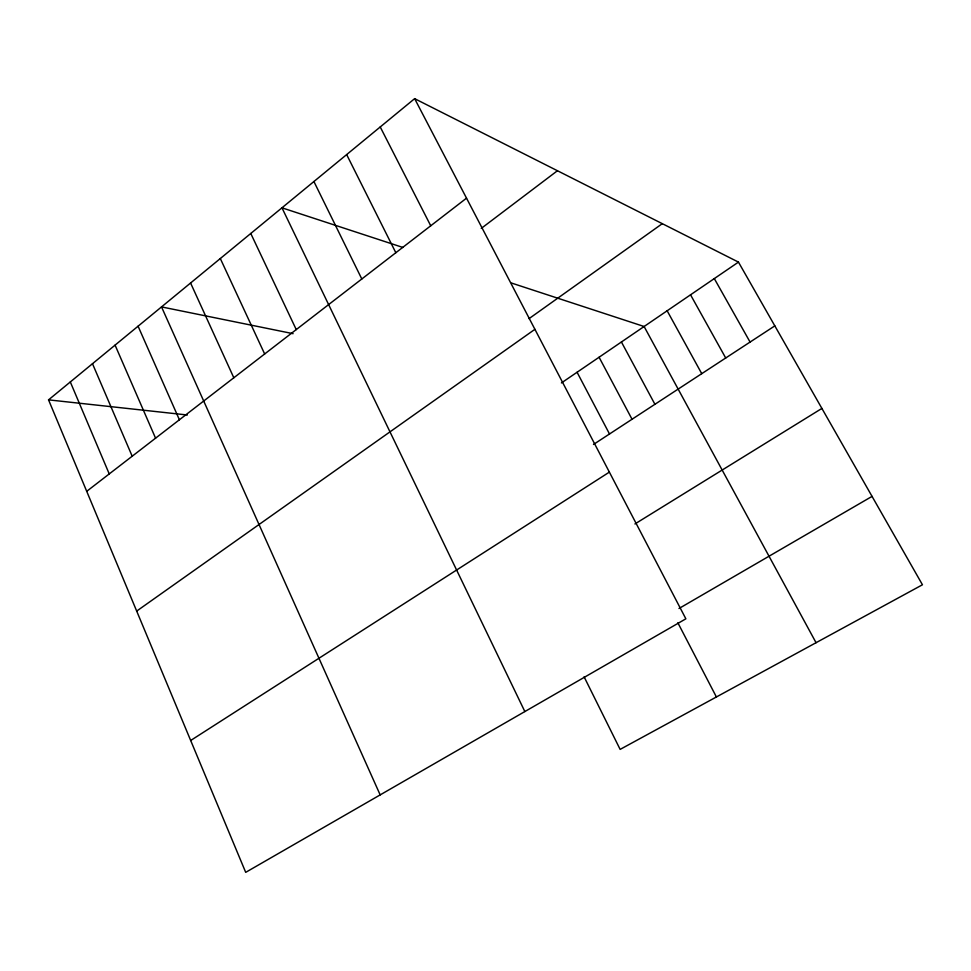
<?xml version="1.0" encoding="UTF-8"?>
<svg xmlns="http://www.w3.org/2000/svg" width="971" height="971" viewBox="0 0 971 971"><rect width="100%" height="100%" fill="white"/><g stroke="black" fill="none" stroke-linecap="round" stroke-linejoin="round"><path stroke-width="1.46" d="M414.641 98.654L685.866 618.818L245.699 872.346L48.55 399.858L414.641 98.654L738.458 262.109L922.45 584.773L620.129 749.394L584.093 676.799M86.71 491.326L466.529 198.157M481.252 228.416L557.439 170.738M529.037 318.646L662.295 223.67M136.68 611.087L534.912 329.315M561.42 382.938L738.458 262.109M593.487 444.463L774.822 325.88M190.68 740.485L609.375 472.112M634.913 523.964L821.891 408.427M678.972 608.514L872.055 496.387M48.55 399.858L187.33 414.993M293.108 333.672L161.526 306.909L380.171 794.897M402.953 247.471L281.966 207.818L524.85 711.561M511.596 283.071L644.101 326.499L816.053 642.705M714.304 278.58L750.073 342.071M690.539 294.808L725.713 357.996M667.15 310.781L701.742 373.665M621.416 341.986L654.915 404.288M599.083 357.231L632.036 419.254M577.077 372.245L609.509 433.988M677.855 622.775L716.392 696.972M380.231 126.97L430.736 225.794M346.659 154.595L395.828 252.727M313.912 181.528L361.807 278.993M250.773 233.477L296.252 329.594M220.32 258.541L264.658 353.978M190.583 283.01L233.817 377.78M138.076 326.195L179.404 419.775M115.076 345.13L155.566 438.176M92.488 363.712L132.19 456.224M70.313 381.955L109.238 473.933"/></g></svg>
